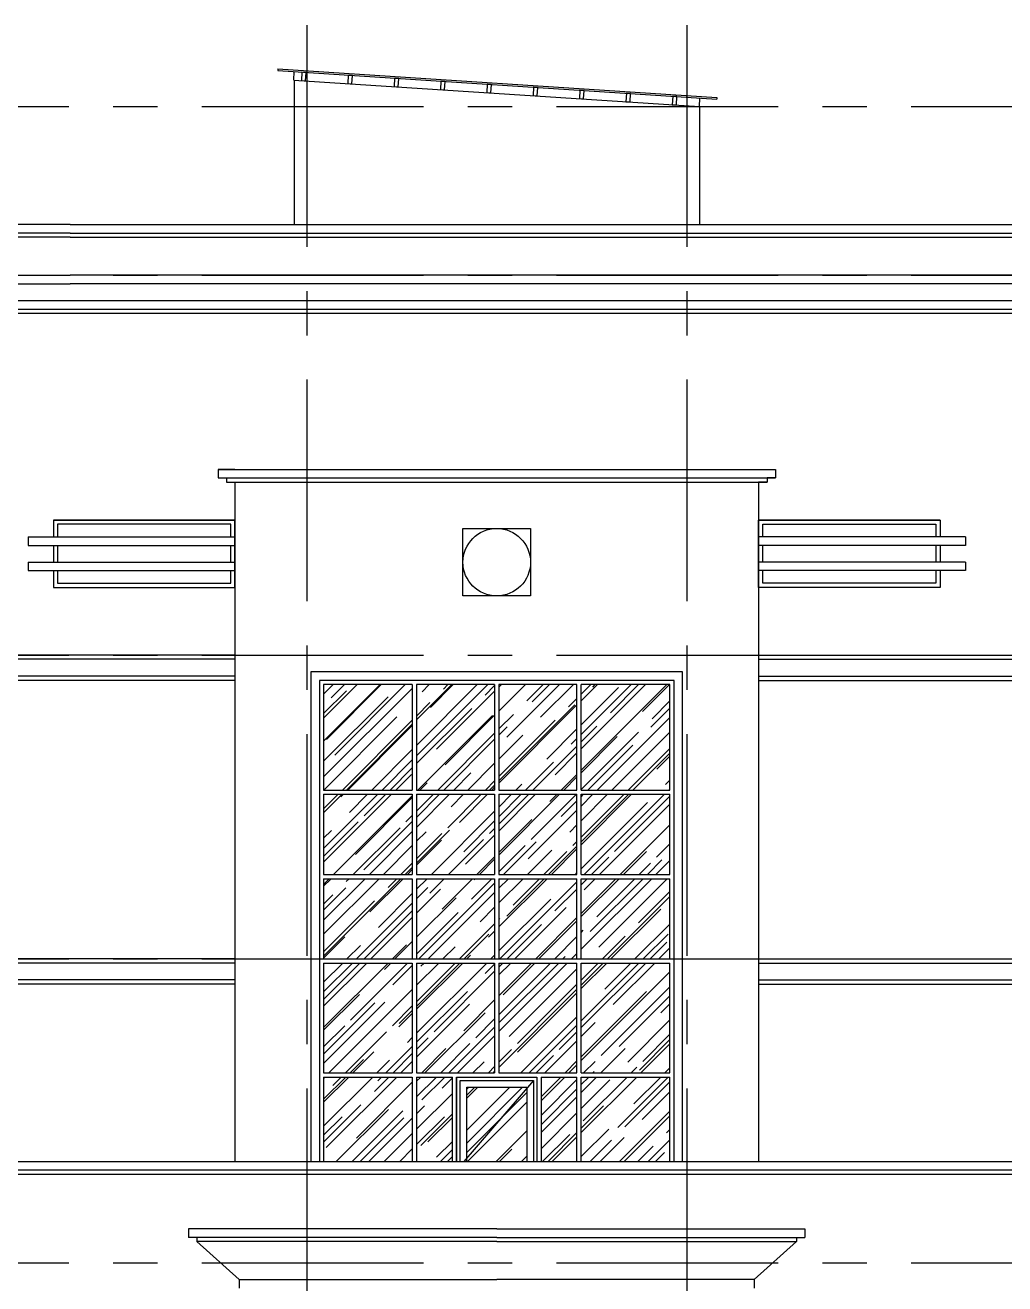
# Model space of a CAD drawing. Header units: inches. Extents: x 452443 to 881249, y 975131 to 1198310.
# Drawn here: x 466967 to 478568, y 1040260 to 1055174 of the extents above; entities that cross this region are included whole.
import ezdxf

# ---------------------------------------------------------------- set-up
doc = ezdxf.new("R2010")
doc.units = ezdxf.units.IN
doc.header["$LTSCALE"] = 3.5
doc.header["$MEASUREMENT"] = 0
doc.linetypes.add('CENTER', pattern=[2, 1.25, -0.25, 0.25, -0.25])
for name, color, linetype in [('cot', 1, 'Continuous'), ('DOOR-84', 84, 'Continuous'), ('hatch', 4, 'Continuous'), ('hatch vl', 4, 'Continuous'), ('Netthay_126', 126, 'Continuous'), ('Truc', 252, 'Continuous')]:
    doc.layers.add(name, color=color, linetype=linetype)
picture_1 = doc.add_image_def('image1.jpg', size_in_pixel=(400, 400))

# ---------------------------------------------------------------- blocks, each defined once
blk = doc.blocks.new('*U1457')
at = {"layer": 'hatch'}
blk.add_lwpolyline([(287, -100), (337, -100), (337, 0), (287, 0)], close=True, dxfattribs=at)
blk = doc.blocks.new('*U1458')
at = {"layer": 'cot', "color": 0, "linetype": 'ByBlock', "lineweight": -2, "rotation": 356.2686030007618}
for p in [(-457504, -873810), (-456955, -873846), (-456406, -873882), (-455857, -873918), (-455309, -873953), (-454760, -873989), (-454211, -874025), (-453662, -874061), (-453113, -874097)]:
    blk.add_blockref('*U1457', p, dxfattribs=at)

msp = doc.modelspace()

# ---------------------------------------------------------------- hatches: boundary and pattern name
at = {"layer": 'hatch'}
h = msp.add_hatch(dxfattribs=at)
h.set_pattern_fill('AR-RROOF', color=256, scale=400, angle=45)
h.set_pattern_definition([(45, (1065689.5, 1928446.5), (339.41125, 905.09668), [6000, -800, 2000, -400]), (45, (1065924.26, 1928964.1), (-659.02352, 93.3381), [1200, -132, 2400, -300]), (45, (1065590.5, 1928828.33), (1281.27749, 1660.28672), [3200, -560, 1600, -400])])
h.paths.add_polyline_path([(472906.6, 1042577.2), (472196.6, 1041750.2), (472196.6, 1041710.4), (472906.6, 1041710.4)])
h.paths.add_polyline_path([(472906.6, 1042577.2), (472906.6, 1042590.4), (472196.6, 1042590.4), (472196.6, 1041750.2)])
at = {"layer": 'hatch vl'}
h = msp.add_hatch(dxfattribs=at)
h.set_pattern_fill('AR-RROOF,_O', color=256, scale=300, angle=45)
h.set_pattern_definition([(45, (473730.77, 1039312.67), (254.558, 678.823), [4500, -600, 1500, -300]), (45, (473906.84, 1039700.87), (-494.268, 70.004), [900, -99, 1800, -225]), (45, (473656.53, 1039599.05), (960.958, 1245.215), [2400, -420, 1200, -300])])
h.paths.add_polyline_path([(474501.6, 1039510.4), (472576.7, 1039510.8), (472576.6, 1038960.4), (474501.6, 1038960.4)])
h.paths.add_polyline_path([(472526.7, 1039510.8), (471781.2, 1039511), (470601.6, 1039511.2), (470601.6, 1038960.4), (472526.6, 1038960.4)])
h.paths.add_polyline_path([(472551.6, 1038910.4), (471463.3, 1038910.4), (471463.3, 1038804.2), (471351.6, 1038804.2), (471351.6, 1037710.4)], flags=17)
h.paths.add_polyline_path([(473751.6, 1038804.2), (473640, 1038804.2), (473640, 1038910.4), (472551.6, 1038910.4), (473751.6, 1037710.4)], flags=17)
h.paths.add_polyline_path([(471351.6, 1038804.2), (471240, 1038804.2), (471240, 1038910.4), (470601.6, 1038910.4), (470601.6, 1037510.4), (470851.6, 1037510.4), (470851.6, 1037460.4), (470801.6, 1037460.4), (470801.6, 1037410.4), (470751.6, 1037410.4), (470751.6, 1037360.4), (470701.6, 1037360.4), (470701.6, 1036510.4), (471240, 1036510.4), (471240, 1036616.6), (471351.6, 1036616.6)])
h.paths.add_polyline_path([(471351.6, 1037710.4), (471351.6, 1036616.6), (471463.3, 1036616.6), (471463.3, 1036510.4), (472551.6, 1036510.4)], flags=17)
h.paths.add_polyline_path([(472551.6, 1038910.4), (471351.6, 1037710.4), (472551.6, 1036510.4)])
h.paths.add_polyline_path([(472330.5, 1037895.8), (472380.5, 1037895.8), (472380.5, 1037395.8), (472330.5, 1037395.8)], flags=16)
h.paths.add_polyline_path([(473751.6, 1037710.4), (472551.6, 1038910.4), (472551.6, 1036510.4)])
h.paths.add_polyline_path([(472772.8, 1037395.8), (472722.8, 1037395.8), (472722.8, 1037895.8), (472772.8, 1037895.8)], flags=16)
h.paths.add_polyline_path([(473751.6, 1037710.4), (472551.6, 1036510.4), (473640, 1036510.4), (473640, 1036616.6), (473751.6, 1036616.6)], flags=17)
h.paths.add_polyline_path([(474501.6, 1038910.4), (473863.3, 1038910.4), (473863.3, 1038804.2), (473751.6, 1038804.2), (473751.6, 1036616.6), (473863.3, 1036616.6), (473863.3, 1036510.4), (474401.6, 1036510.4), (474401.6, 1037360.4), (474351.6, 1037360.4), (474351.6, 1037410.4), (474301.6, 1037410.4), (474301.6, 1037460.4), (474251.6, 1037460.4), (474251.6, 1037510.4), (474501.6, 1037510.4)])
h.paths.add_polyline_path([(471551.6, 1042710.4), (470501.6, 1042710.4), (470501.6, 1041710.4), (471551.6, 1041710.4)])
h.paths.add_polyline_path([(472026.6, 1042710.4), (471601.6, 1042710.4), (471601.6, 1041710.4), (472026.6, 1041710.4)])
h.paths.add_polyline_path([(473501.6, 1042710.4), (473076.6, 1042710.4), (473076.6, 1041710.4), (473501.6, 1041710.4)])
h.paths.add_polyline_path([(474601.6, 1042710.4), (473551.6, 1042710.4), (473551.6, 1041710.4), (474601.6, 1041710.4)])
h.paths.add_polyline_path([(471551.6, 1044060.4), (470501.6, 1044060.4), (470501.6, 1042760.4), (471551.6, 1042760.4)])
h.paths.add_polyline_path([(472526.6, 1044060.4), (471601.6, 1044060.4), (471601.6, 1042760.4), (472526.6, 1042760.4)])
h.paths.add_polyline_path([(473501.6, 1044060.4), (472576.6, 1044060.4), (472576.6, 1042760.4), (473501.6, 1042760.4)])
h.paths.add_polyline_path([(474601.6, 1044060.4), (473551.6, 1044060.4), (473551.6, 1042760.4), (474601.6, 1042760.4)])
h.paths.add_polyline_path([(471551.6, 1045060.4), (470501.6, 1045060.4), (470501.6, 1044110.4), (471551.6, 1044110.4)])
h.paths.add_polyline_path([(472526.6, 1045060.4), (471601.6, 1045060.4), (471601.6, 1044110.4), (472526.6, 1044110.4)])
h.paths.add_polyline_path([(473501.6, 1045060.4), (472576.6, 1045060.4), (472576.6, 1044110.4), (473501.6, 1044110.4)])
h.paths.add_polyline_path([(474601.6, 1045060.4), (473551.6, 1045060.4), (473551.6, 1044110.4), (474601.6, 1044110.4)])
h.paths.add_polyline_path([(474601.6, 1046060.4), (473551.6, 1046060.4), (473551.6, 1045110.4), (474601.6, 1045110.4)])
h.paths.add_polyline_path([(473501.6, 1046060.4), (472576.6, 1046060.4), (472576.6, 1045110.4), (473501.6, 1045110.4)])
h.paths.add_polyline_path([(472526.6, 1046060.4), (471601.6, 1046060.4), (471601.6, 1045110.4), (472526.6, 1045110.4)])
h.paths.add_polyline_path([(471551.6, 1046060.4), (470501.6, 1046060.4), (470501.6, 1045110.4), (471551.6, 1045110.4)])
h.paths.add_polyline_path([(471551.6, 1047360.4), (470501.6, 1047360.4), (470501.6, 1046110.4), (471551.6, 1046110.4)])
h.paths.add_polyline_path([(472526.6, 1047360.4), (471601.6, 1047360.4), (471601.6, 1046110.4), (472526.6, 1046110.4)])
h.paths.add_polyline_path([(473501.6, 1047360.4), (472576.6, 1047360.4), (472576.6, 1046110.4), (473501.6, 1046110.4)])
h.paths.add_polyline_path([(474601.6, 1047360.4), (473551.6, 1047360.4), (473551.6, 1046110.4), (474601.6, 1046110.4)])

# ---------------------------------------------------------------- linework, layer by layer
at = {"layer": 'DOOR-84'}
for p, q in [((474651.6, 1047410.4), (470451.6, 1047410.4)), ((470451.6, 1047410.4), (470451.6, 1041710.4)), ((471551.6, 1047360.4), (470501.6, 1047360.4)), ((470501.6, 1047360.4), (470501.6, 1046110.4)), ((471551.6, 1047360.4), (471551.6, 1046110.4)), ((472526.6, 1047360.4), (471601.6, 1047360.4)), ((471601.6, 1047360.4), (471601.6, 1046110.4)), ((473501.6, 1047360.4), (472576.6, 1047360.4)), ((473501.6, 1046110.4), (473501.6, 1047360.4)), ((473551.6, 1046110.4), (473551.6, 1047360.4)), ((474601.6, 1047360.4), (473551.6, 1047360.4)), ((474601.6, 1046110.4), (474601.6, 1047360.4)), ((474651.6, 1041710.4), (474651.6, 1047410.4)), ((470501.6, 1046110.4), (471551.6, 1046110.4)), ((470501.6, 1046060.4), (471551.6, 1046060.4)), ((470501.6, 1046060.4), (470501.6, 1045110.4)), ((471551.6, 1046060.4), (471551.6, 1045110.4)), ((471601.6, 1046110.4), (472526.6, 1046110.4)), ((471601.6, 1046060.4), (472526.6, 1046060.4)), ((471601.6, 1046060.4), (471601.6, 1045110.4)), ((472576.6, 1046110.4), (473501.6, 1046110.4)), ((472576.6, 1046060.4), (473501.6, 1046060.4)), ((473501.6, 1045110.4), (473501.6, 1046060.4)), ((473551.6, 1046110.4), (474601.6, 1046110.4)), ((473551.6, 1046060.4), (474601.6, 1046060.4)), ((473551.6, 1045110.4), (473551.6, 1046060.4)), ((474601.6, 1045110.4), (474601.6, 1046060.4)), ((470501.6, 1045110.4), (471551.6, 1045110.4)), ((470501.6, 1045060.4), (471551.6, 1045060.4)), ((470501.6, 1045060.4), (470501.6, 1044110.4)), ((471551.6, 1045060.4), (471551.6, 1044110.4)), ((471601.6, 1045110.4), (472526.6, 1045110.4)), ((471601.6, 1045060.4), (472526.6, 1045060.4)), ((471601.6, 1045060.4), (471601.6, 1044110.4)), ((472576.6, 1045110.4), (473501.6, 1045110.4)), ((472576.6, 1045060.4), (473501.6, 1045060.4)), ((473501.6, 1044110.4), (473501.6, 1045060.4)), ((473551.6, 1045110.4), (474601.6, 1045110.4)), ((473551.6, 1045060.4), (474601.6, 1045060.4)), ((473551.6, 1044110.4), (473551.6, 1045060.4)), ((474601.6, 1044110.4), (474601.6, 1045060.4)), ((470501.6, 1044110.4), (471551.6, 1044110.4)), ((471601.6, 1044110.4), (472526.6, 1044110.4)), ((472576.6, 1044110.4), (473501.6, 1044110.4)), ((473551.6, 1044110.4), (474601.6, 1044110.4)), ((470501.6, 1044060.4), (471551.6, 1044060.4)), ((470501.6, 1044060.4), (470501.6, 1042760.4)), ((471551.6, 1044060.4), (471551.6, 1042760.4)), ((471601.6, 1044060.4), (472526.6, 1044060.4)), ((471601.6, 1044060.4), (471601.6, 1042760.4)), ((472576.6, 1044060.4), (473501.6, 1044060.4)), ((473501.6, 1042760.4), (473501.6, 1044060.4)), ((473551.6, 1044060.4), (474601.6, 1044060.4)), ((473551.6, 1042760.4), (473551.6, 1044060.4)), ((474601.6, 1042760.4), (474601.6, 1044060.4)), ((470501.6, 1042760.4), (471551.6, 1042760.4)), ((471601.6, 1042760.4), (472526.6, 1042760.4)), ((472576.6, 1042760.4), (473501.6, 1042760.4)), ((473551.6, 1042760.4), (474601.6, 1042760.4)), ((470501.6, 1042710.4), (471551.6, 1042710.4)), ((470501.6, 1042710.4), (470501.6, 1041710.4)), ((471551.6, 1042710.4), (471551.6, 1041710.4)), ((471601.6, 1042710.4), (472026.6, 1042710.4)), ((471601.6, 1042710.4), (471601.6, 1041710.4)), ((472026.6, 1041710.4), (472026.6, 1042710.4)), ((472076.6, 1042710.4), (473026.6, 1042710.4)), ((472076.6, 1042710.4), (472076.6, 1041710.4)), ((472076.6, 1041710.4), (472076.6, 1042710.4)), ((472076.6, 1042710.4), (473026.6, 1042710.4)), ((472116.6, 1041710.4), (472116.6, 1042670.4)), ((472116.6, 1042670.4), (472986.6, 1042670.4)), ((472196.6, 1041710.4), (472196.6, 1042590.4)), ((472196.6, 1042590.4), (472906.6, 1042590.4)), ((472906.6, 1042590.4), (472906.6, 1041710.4)), ((472986.6, 1042670.4), (472986.6, 1041710.4)), ((473026.6, 1042710.4), (473026.6, 1041710.4)), ((473076.6, 1042710.4), (473501.6, 1042710.4)), ((473076.6, 1042710.4), (473076.6, 1041710.4)), ((473501.6, 1041710.4), (473501.6, 1042710.4)), ((473551.6, 1042710.4), (474601.6, 1042710.4)), ((473551.6, 1041710.4), (473551.6, 1042710.4)), ((474601.6, 1041710.4), (474601.6, 1042710.4))]:
    msp.add_line(p, q, dxfattribs=at)
for points in [[(467301.6, 1049310.4), (469451.3, 1049310.4)], [(467301.6, 1048710.4), (467301.6, 1048510.4), (469451.3, 1048510.4), (469451.3, 1049310.4), (467301.6, 1049310.4), (467301.6, 1049110.4)], [(477801.6, 1049310.4), (475652, 1049310.4)], [(477801.6, 1048710.4), (477801.6, 1048510.4), (475652, 1048510.4), (475652, 1049310.4), (477801.6, 1049310.4), (477801.6, 1049110.4)], [(469401.3, 1049110.4), (469401.3, 1049260.4), (467351.6, 1049260.4), (467351.6, 1049110.4)], [(475702, 1049110.4), (475702, 1049260.4), (477751.6, 1049260.4), (477751.6, 1049110.4)], [(467301.6, 1049010.4), (467301.6, 1048810.4)], [(467351.6, 1049010.4), (467351.6, 1048810.4)], [(469401.3, 1048810.4), (469401.3, 1049010.4)], [(475702, 1048810.4), (475702, 1049010.4)], [(477751.6, 1049010.4), (477751.6, 1048810.4)], [(477801.6, 1049010.4), (477801.6, 1048810.4)], [(467351.6, 1048710.4), (467351.6, 1048560.4), (469401.3, 1048560.4), (469401.3, 1048710.4)], [(477751.6, 1048710.4), (477751.6, 1048560.4), (475702, 1048560.4), (475702, 1048710.4)], [(467801.6, 1048510.4), (469451.3, 1048510.4)], [(477801.6, 1048510.4), (475652, 1048510.4)], [(472526.6, 1047360.4), (472526.6, 1046110.4)], [(472576.6, 1047360.4), (472576.6, 1046110.4)], [(472526.6, 1046060.4), (472526.6, 1045110.4)], [(472576.6, 1046060.4), (472576.6, 1045110.4)], [(472526.6, 1045060.4), (472526.6, 1044110.4)], [(472576.6, 1045060.4), (472576.6, 1044110.4)], [(472526.6, 1044060.4), (472526.6, 1042760.4)], [(472576.6, 1044060.4), (472576.6, 1042760.4)], [(471601.6, 1042710.4), (472026.6, 1042710.4)], [(472076.6, 1042710.4), (473026.6, 1042710.4)], [(472986.6, 1042670.4), (472162.5, 1041710.4)], [(473076.6, 1042710.4), (473501.6, 1042710.4)]]:
    msp.add_lwpolyline(points, dxfattribs=at)
at = {"layer": 'hatch vl'}
for points in [[(469451.3, 1047710.4), (464901.6, 1047710.4)], [(469451.3, 1047660.4), (464901.6, 1047660.4)], [(475652, 1047710.4), (480201.6, 1047710.4)], [(475652, 1047660.4), (480201.6, 1047660.4)], [(469451.3, 1047460.4), (464901.6, 1047460.4)], [(469451.3, 1047410.4), (464901.6, 1047410.4)], [(475652, 1047460.4), (480201.6, 1047460.4)], [(475652, 1047410.4), (480201.6, 1047410.4)], [(469451.3, 1044110.4), (464901.6, 1044110.4)], [(475652, 1044110.4), (480201.6, 1044110.4)], [(469451.3, 1044060.4), (464901.6, 1044060.4)], [(475652, 1044060.4), (480201.6, 1044060.4)], [(469451.3, 1043860.4), (464901.6, 1043860.4)], [(469451.3, 1043810.4), (464901.6, 1043810.4)], [(475652, 1043860.4), (480201.6, 1043860.4)], [(475652, 1043810.4), (480201.6, 1043810.4)]]:
    msp.add_lwpolyline(points, dxfattribs=at)
at = {"layer": 'Netthay_126'}
for p, q in [((467501.6, 1052710.4), (457501.6, 1052710.4)), ((467501.6, 1052660.4), (457601.6, 1052660.4)), ((467501.6, 1052710.4), (487601.6, 1052710.4)), ((467501.6, 1052660.4), (487501.6, 1052660.4)), ((466051.6, 1051910.4), (479051.6, 1051910.4)), ((466051.6, 1051810.4), (479051.6, 1051810.4)), ((466151.6, 1051760.4), (478951.6, 1051760.4)), ((469251.3, 1049910.4), (475852, 1049910.4)), ((469251.3, 1049810.4), (475852, 1049810.4)), ((469351.3, 1049760.4), (475752, 1049760.4)), ((469451.3, 1049760.4), (469451.3, 1041710.4)), ((469451.3, 1049760.4), (475652, 1049760.4)), ((475652, 1049760.4), (475652, 1041710.4)), ((475652, 1049760.4), (475652, 1041710.4)), ((467301.6, 1049010.4), (467301.6, 1048810.4)), ((477801.6, 1049010.4), (477801.6, 1048810.4)), ((472551.6, 1040810.4), (468901.5, 1040810.4)), ((469001.5, 1040810.4), (469001.5, 1040760.4)), ((472551.6, 1040810.4), (476201.7, 1040810.4)), ((476101.7, 1040810.4), (476101.7, 1040760.4)), ((472551.6, 1040760.4), (469001.5, 1040760.4)), ((472551.6, 1040760.4), (476101.7, 1040760.4))]:
    msp.add_line(p, q, dxfattribs=at)
for points in [[(469959.5, 1054656.2), (469958.2, 1054636.3)], [(469958.2, 1054636.3), (475158.2, 1054297.1)], [(469959.5, 1054656.2), (475159.5, 1054317.1)], [(470147.3, 1054523.7), (470153.8, 1054623.5)], [(470147.3, 1054523.7), (474951.6, 1054210.4)], [(470151.6, 1054523.4), (470151.6, 1052810.4)], [(474951.6, 1054210.4), (474958.2, 1054310.2)], [(474951.6, 1054210.4), (474951.6, 1052810.4)], [(475159.5, 1054317.1), (475158.2, 1054297.1)], [(467501.6, 1052810.4), (457501.6, 1052810.4), (457501.6, 1052710.4)], [(467501.6, 1052810.4), (487601.6, 1052810.4), (487601.6, 1052710.4)], [(458101.6, 1052210.4), (467501.6, 1052210.4)], [(487001.6, 1052210.4), (467501.6, 1052210.4)], [(458101.6, 1052110.4), (467501.6, 1052110.4)], [(487001.6, 1052110.4), (467501.6, 1052110.4)], [(469451.3, 1049910.4), (469251.3, 1049910.4), (469251.3, 1049810.4), (469351.3, 1049810.4), (469351.3, 1049760.4), (469451.3, 1049760.4)], [(475652, 1049910.4), (475852, 1049910.4), (475852, 1049810.4), (475752, 1049810.4), (475752, 1049760.4), (475652, 1049760.4)], [(467001.6, 1049110.4), (469451.3, 1049110.4)], [(467001.6, 1049110.4), (467001.6, 1049010.4)], [(467001.6, 1049010.4), (469451.3, 1049010.4)], [(478101.6, 1049110.4), (475652, 1049110.4)], [(478101.6, 1049010.4), (475652, 1049010.4)], [(478101.6, 1049110.4), (478101.6, 1049010.4)], [(467001.6, 1048810.4), (469451.3, 1048810.4)], [(467001.6, 1048810.4), (467001.6, 1048710.4)], [(467001.6, 1048710.4), (469451.3, 1048710.4)], [(478101.6, 1048810.4), (475652, 1048810.4)], [(478101.6, 1048710.4), (475652, 1048710.4)], [(478101.6, 1048810.4), (478101.6, 1048710.4)], [(474751.6, 1041710.4), (474751.6, 1047510.4), (470351.6, 1047510.4), (470351.6, 1041710.4)], [(466251.6, 1041710.4), (478851.6, 1041710.4)], [(466151.6, 1041610.4), (478951.6, 1041610.4)], [(466251.6, 1041560.4), (478851.6, 1041560.4)], [(472551.6, 1040910.4), (468901.5, 1040910.4), (468901.5, 1040810.4)], [(472551.6, 1040910.4), (476201.7, 1040910.4), (476201.7, 1040810.4)], [(469001.5, 1040760.4), (469501.5, 1040310.4), (469501.5, 1040210.4)], [(476101.7, 1040760.4), (475601.7, 1040310.4), (475601.7, 1040210.4)], [(469501.5, 1040310.4), (472551.6, 1040310.4)], [(475601.7, 1040310.4), (472551.6, 1040310.4)]]:
    msp.add_lwpolyline(points, dxfattribs=at)
msp.add_circle((472551.5, 1048810.4), 400, dxfattribs=at)
at = {"layer": 'Truc', "linetype": 'CENTER', "ltscale": 600}
for points in [[(470301.6, 1055173.5), (470301.6, 1032428.6)], [(474801.6, 1055173.5), (474801.6, 1032476.1)], [(456458.3, 1054210.4), (490012.4, 1054210.4)], [(456458.3, 1052210.4), (490012.4, 1052210.4)], [(456458.3, 1047710.4), (490012.4, 1047710.4)], [(456458.3, 1044110.4), (490012.4, 1044110.4)], [(456458.3, 1040510.4), (490012.4, 1040510.4)]]:
    msp.add_lwpolyline(points, dxfattribs=at)

# ---------------------------------------------------------------- block references
at = {"layer": 'cot'}
msp.add_blockref('*U1458', (927462, 1928446.5), dxfattribs=at)

# ---------------------------------------------------------------- pictures from other files: only their frames are drawn
at = {"layer": 'Netthay_126'}
image = msp.add_image(picture_1, insert=(472151.5, 1048410.4), size_in_units=(800, 800), dxfattribs=at)
image.dxf.flags = 7

doc.saveas('drawing.dxf')
